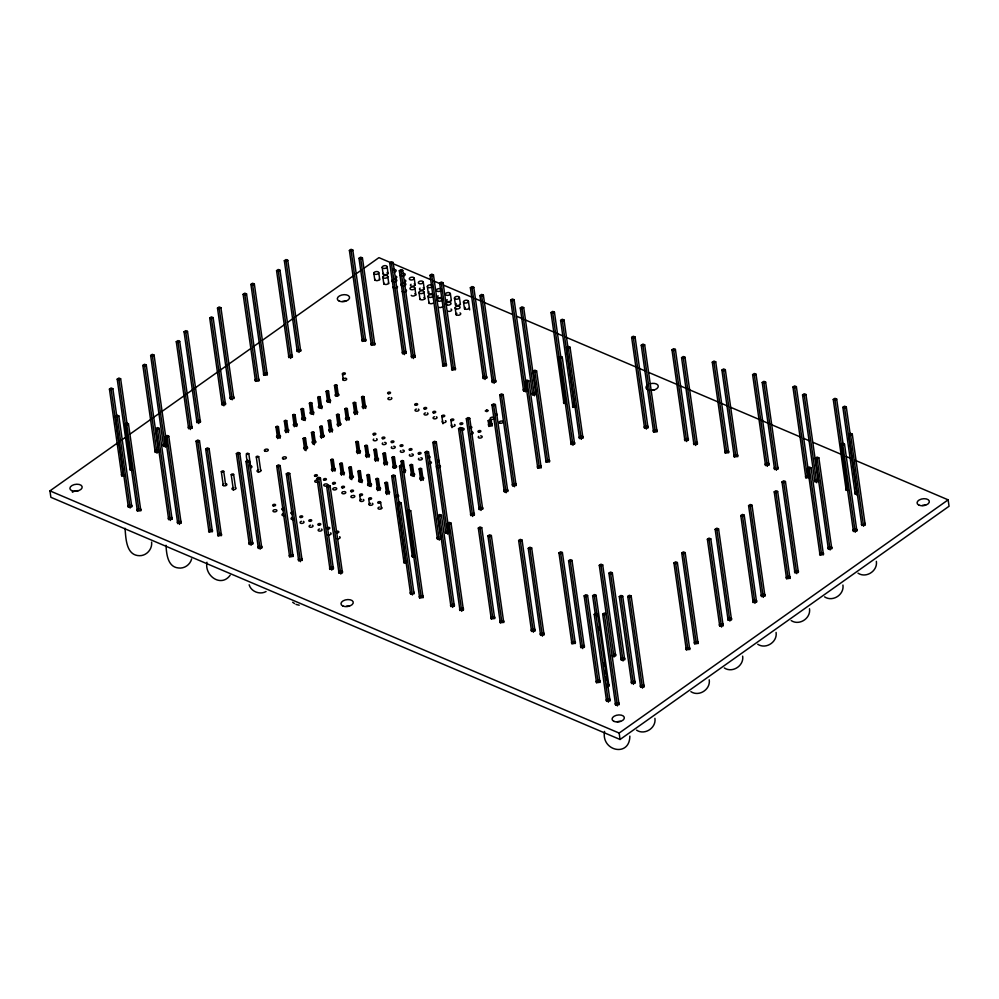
<?xml version="1.0" encoding="UTF-8"?>
<svg xmlns="http://www.w3.org/2000/svg" width="999" height="999" viewBox="0 0 999 999"><rect width="100%" height="100%" fill="white"/><g stroke="black" fill="none" stroke-linecap="round" stroke-linejoin="round"><path stroke-width="1.5" d="M151.611 542.095C152.522 549.125 146.491 555.906 139.41 555.694C125.874 555.432 125.886 537.712 125.025 528.296M629.845 736.101C629.782 757.567 600.911 751.136 604.557 731.405M654.919 718.331C656.43 727.946 644.617 735.576 636.575 730.157M709.228 679.819C710.751 689.435 698.938 697.077 690.896 691.645M742.657 656.131C744.18 665.746 732.367 673.376 724.312 667.956M776.086 632.429C777.597 642.045 765.783 649.675 757.741 644.255M809.502 608.741C811.026 618.356 799.212 625.986 791.171 620.566M842.931 585.039C844.455 594.655 832.642 602.285 824.587 596.865M876.36 561.351C877.871 570.966 866.058 578.596 858.016 573.176M233.404 490.084L231.206 474.662L232.055 473.901L233.629 474.375L235.602 488.249M233.629 474.375L232.467 475.199L231.206 474.662M258.466 472.315L256.268 456.893L257.13 456.131L258.691 456.605L260.677 470.479M258.691 456.605L257.53 457.43L256.268 456.893M223.289 485.514L221.316 471.628L222.552 470.841L223.701 471.253L225.712 485.302M223.739 471.428L222.502 472.215L221.316 471.628M247.477 461.575C246.878 460.015 244.605 450.874 248.801 453.658L250.774 467.532M248.801 453.658L247.565 454.445L246.378 453.858M191.621 558.903C190.272 564.71 184.153 568.955 178.247 567.944C167.495 566.858 166.508 553.483 165.996 545.267M230.157 575.249C221.091 587.824 204.221 575.761 206.968 562.237M130.17 470.167L117.22 379.183L118.869 378.022L120.642 378.771L127.01 423.489M163.599 446.466L150.649 355.482L152.285 354.32L154.071 355.082L167.02 446.053M197.015 422.764L184.066 331.793L185.714 330.619L187.5 331.381L200.437 422.365M230.444 399.076L217.495 308.092L219.143 306.93L220.916 307.692L233.866 398.663M263.873 375.374L250.924 284.403L252.56 283.229L254.345 283.991L267.295 374.975M297.29 351.685L284.34 260.702L285.989 259.54L287.774 260.289L300.711 351.273M117.22 379.183L118.993 379.945L120.642 378.771M150.649 355.482L152.422 356.243L154.071 355.082M184.066 331.793L185.851 332.542L187.5 331.381M217.495 308.092L219.268 308.853L220.916 307.692M250.924 284.403L252.697 285.152L254.345 283.991M284.34 260.702L286.126 261.463L287.774 260.289M121.828 476.173L109.44 389.111L111.076 387.949L112.862 388.711L116.771 416.196M155.245 452.472L142.857 365.422L144.505 364.248L146.279 365.01L158.679 452.072M188.674 428.783L176.286 341.72L177.934 340.559L179.708 341.321L192.095 428.371M222.103 405.082L209.715 318.032L211.351 316.858L213.137 317.62L225.524 404.682M255.519 381.393L243.132 294.33L244.78 293.169L246.553 293.918L258.953 380.981M288.948 357.692L276.561 270.642L278.209 269.468L279.982 270.23L292.37 357.28M109.44 389.111L111.214 389.872L112.862 388.711M142.857 365.422L144.643 366.171L146.279 365.01M176.286 341.72L178.059 342.482L179.708 341.321M209.715 318.032L211.488 318.781L213.137 317.62M243.132 294.33L244.917 295.092L246.553 293.918M276.561 270.642L278.334 271.391L279.982 270.23M128.371 507.317L115.422 416.333L117.07 415.172L118.844 415.921L131.793 506.905M362.35 341.446L349.4 250.462L351.036 249.3L352.822 250.062L365.771 341.034M115.422 416.333L117.195 417.095L118.844 415.921M349.4 250.462L351.173 251.224L352.822 250.062M137.412 511.251L125.025 424.188L126.673 423.027L128.446 423.776L140.847 510.839M371.391 345.379L359.003 258.316L360.651 257.155L362.425 257.904L374.812 344.967M125.025 424.188L126.811 424.95L128.446 423.776M359.003 258.316L360.776 259.078L362.425 257.904M854.944 460.189L948.138 499.837L949.05 506.256L620.067 739.485L50.862 497.29L49.95 490.871L117.27 443.144M121.079 440.447L126.161 436.838M129.97 434.14L159.191 413.424M161.726 411.625L250.649 348.601M253.184 346.79L259.54 342.295M262.075 340.497L284.94 324.288M287.475 322.477L353.534 275.662M356.069 273.851L361.151 270.254M363.698 268.456L378.933 257.642L390.409 262.525M168.694 519.73L155.744 428.758L157.392 427.584L159.166 428.346L172.115 519.318M402.672 353.858L389.722 262.887L391.358 261.713L393.144 262.475L406.094 353.446M155.744 428.758L157.517 429.508L159.166 428.346M389.722 262.887L391.496 263.636L393.144 262.475M177.747 523.663L165.347 436.6L166.995 435.439L168.769 436.201L181.169 523.251M411.713 357.792L399.325 270.741L400.974 269.568L402.747 270.329L415.134 357.38M165.347 436.6L167.133 437.362L168.769 436.201M399.325 270.741L401.099 271.491L402.747 270.329M209.016 532.142L196.066 441.171L197.715 440.01L199.488 440.759L212.437 531.743M442.994 366.283L430.045 275.299L431.68 274.138L433.466 274.887L446.416 365.871M196.066 441.171L197.839 441.933L199.488 440.759M430.045 275.299L431.818 276.061L433.466 274.887M218.069 536.076L205.669 449.026L207.317 447.852L209.103 448.613L221.491 535.676M452.035 370.217L439.647 283.154L441.296 281.993L443.069 282.742L455.457 369.805M205.669 449.026L207.455 449.775L209.103 448.613M439.647 283.154L441.421 283.916L443.069 282.742M249.338 544.567L236.388 453.583L238.037 452.422L239.81 453.184L252.759 544.155M483.316 378.696L470.367 287.712L472.003 286.551L473.788 287.312L486.738 378.284M277.635 438.623L275.974 426.96L277.148 426.123L278.409 426.673L280.07 438.336M285.989 432.704L284.328 421.041L285.502 420.204L286.763 420.741L288.424 432.405M294.343 426.773L292.682 415.109L293.856 414.285L295.117 414.822L296.778 426.486M302.497 419.393L301.036 409.19L302.21 408.354L303.484 408.891L305.145 420.554M310.851 413.474L309.403 403.259L310.564 402.435L311.838 402.972L313.499 414.635M319.205 407.542L317.757 397.34L318.931 396.516L320.192 397.053L321.853 408.716M327.56 401.623L326.111 391.421L327.285 390.584L328.546 391.121L330.207 402.784M335.914 395.691L334.465 385.489L335.639 384.665L336.9 385.202L338.361 395.404M236.388 453.583L238.174 454.345L239.81 453.184M470.367 287.712L472.14 288.474L473.788 287.312M275.974 426.96L277.235 427.497L278.409 426.673M284.328 421.041L285.602 421.578L286.763 420.741M292.682 415.109L293.956 415.646L295.117 414.822M301.036 409.19L302.31 409.727L303.484 408.891M309.403 403.259L310.664 403.808L311.838 402.972M317.757 397.34L319.018 397.877L320.192 397.053M326.111 391.421L327.372 391.958L328.546 391.121M334.465 385.489L335.739 386.026L336.9 385.202M258.391 548.501L245.991 461.438L247.64 460.277L249.425 461.026L261.813 548.089M492.357 382.629L479.97 295.567L481.618 294.405L483.391 295.167L495.779 382.217M245.991 461.438L247.777 462.2L249.425 461.026M479.97 295.567L481.743 296.328L483.391 295.167M304.745 450.162L303.084 438.499L304.258 437.662L305.519 438.199L306.968 448.414M313.099 444.23L311.438 432.567L312.612 431.743L313.873 432.28L315.322 442.482M321.453 438.311L319.792 426.648L320.966 425.811L322.227 426.361L323.688 436.563M329.807 432.38L328.147 420.716L329.32 419.892L330.582 420.429L332.242 432.092M338.162 426.461L336.501 414.797L337.674 413.973L338.948 414.51L340.397 424.712M346.528 420.542L344.867 408.878L346.029 408.042L347.302 408.579L348.963 420.242M354.882 414.61L353.221 402.947L354.395 402.122L355.656 402.659L357.317 414.323M363.236 408.691L361.576 397.028L362.749 396.191L364.011 396.74L365.671 408.404M303.084 438.499L304.345 439.036L305.519 438.199M311.438 432.567L312.699 433.104L313.873 432.28M319.792 426.648L321.066 427.185L322.227 426.361M328.147 420.716L329.42 421.266L330.582 420.429M336.501 414.797L337.774 415.334L338.948 414.51M344.867 408.878L346.129 409.415L347.302 408.579M353.221 402.947L354.483 403.484L355.656 402.659M361.576 397.028L362.837 397.565L364.011 396.74M289.66 556.98L276.711 466.009L278.359 464.835L280.132 465.596L293.082 556.568M523.638 391.108L510.689 300.137L512.325 298.963L514.11 299.725L527.06 390.709M276.711 466.009L278.496 466.758L280.132 465.596M510.689 300.137L512.462 300.886L514.11 299.725M298.713 560.914L286.313 473.863L287.962 472.689L289.747 473.451L302.135 560.501M532.679 395.042L520.292 307.992L521.94 306.818L523.713 307.58L536.101 394.642M286.313 473.863L288.099 474.612L289.747 473.451M520.292 307.992L522.065 308.741L523.713 307.58M332.455 471.466L330.806 459.802L331.968 458.978L333.241 459.515L334.902 471.178M357.53 453.696L355.869 442.033L357.043 441.208L358.304 441.745L359.965 453.409M330.806 459.802L332.068 460.339L333.241 459.515M355.869 442.033L357.13 442.569L358.304 441.745M329.982 569.405L317.033 478.421L318.681 477.26L320.454 478.009L333.404 568.993M563.96 403.534L551.011 312.55L552.647 311.388L554.433 312.138L560.801 356.868M341.496 475.312L339.835 463.648L341.009 462.824L342.27 463.361L343.931 475.024M366.571 457.542L364.91 445.879L366.071 445.054L367.345 445.591L369.006 457.255M317.033 478.421L318.818 479.183L320.454 478.009M551.011 312.55L552.784 313.311L554.433 312.138M339.835 463.648L341.109 464.185L342.27 463.361M364.91 445.879L366.171 446.416L367.345 445.591M350.537 479.158L348.876 467.495L350.05 466.67L351.311 467.207L352.759 477.41M375.599 461.388L373.938 449.725L375.112 448.888L376.373 449.438L378.034 461.101M348.876 467.495L350.137 468.032L351.311 467.207M373.938 449.725L375.212 450.262L376.373 449.438M339.036 573.339L326.636 486.276L328.284 485.114L330.07 485.864L342.457 572.927M573.001 407.467L560.614 320.404L562.262 319.243L564.035 319.992L567.956 347.49M326.636 486.276L328.421 487.037L330.07 485.864M560.614 320.404L562.4 321.166L564.035 319.992M359.365 481.543L357.904 471.341L359.078 470.504L360.352 471.053L362.013 482.717M384.64 465.234L382.979 453.571L384.153 452.734L385.414 453.271L387.075 464.935M357.904 471.341L359.178 471.878L360.352 471.053M382.979 453.571L384.24 454.108L385.414 453.271M368.394 485.389L366.945 475.187L368.119 474.35L369.38 474.9L371.041 486.55M393.469 467.619L392.02 457.417L393.181 456.58L394.455 457.117L395.904 467.332M366.945 475.187L368.206 475.724L369.38 474.9M392.02 457.417L393.281 457.954L394.455 457.117M377.647 490.696L375.986 479.033L377.147 478.196L378.421 478.733L380.082 490.397M401.673 465.634L401.049 461.263L402.222 460.427L403.484 460.964L405.144 472.627M375.986 479.033L377.247 479.57L378.421 478.733M401.049 461.263L402.322 461.8L403.484 460.964M399.475 466.108L401.123 464.935L402.897 465.696L401.261 466.858L399.475 466.108L412.425 557.08M445.854 533.391L432.904 442.407L434.553 441.246L436.326 441.995L449.051 531.431M479.27 509.69L466.333 418.718L467.969 417.545L469.755 418.306L482.704 509.278M512.699 486.001L499.75 395.017L501.398 393.856L503.171 394.605L516.121 485.589M546.128 462.3L533.179 371.316L534.827 370.154L536.6 370.916L549.55 461.888M579.545 438.611L566.608 347.627L568.244 346.466L570.029 347.215L582.979 438.199M432.904 442.407L434.677 443.169L436.326 441.995M466.333 418.718L468.106 419.468L469.755 418.306M499.75 395.017L501.535 395.779L503.171 394.605M533.179 371.316L534.952 372.078L536.6 370.916M566.608 347.627L568.381 348.389L570.029 347.215M404.083 563.099L391.695 476.036L393.331 474.875L395.117 475.624L399.026 503.121M437.512 539.398L425.112 452.347L426.76 451.173L428.546 451.935L440.934 538.985M470.929 515.709L458.541 428.646L460.189 427.485L461.963 428.234L474.35 515.297M504.358 492.007L491.97 404.945L493.606 403.783L495.392 404.545L507.779 491.595M537.787 468.319L525.387 381.256L527.035 380.095L528.821 380.844L541.208 467.907M571.203 444.617L558.816 357.555L560.464 356.393L562.237 357.155L574.625 444.205M386.675 494.542L385.015 482.879L386.188 482.042L387.45 482.579L389.111 494.243M391.695 476.036L393.469 476.798L395.117 475.624M411.538 475.312L410.089 465.097L411.263 464.273L412.525 464.81L414.185 476.473M425.112 452.347L426.898 453.096L428.546 451.935M458.541 428.646L460.314 429.408L461.963 428.234M491.97 404.945L493.743 405.706L495.392 404.545M525.387 381.256L527.172 382.018L528.821 380.844M558.816 357.555L560.589 358.316L562.237 357.155M385.015 482.879L386.288 483.416L387.45 482.579M410.089 465.097L411.351 465.646L412.525 464.81M420.779 480.606L419.118 468.943L420.292 468.119L421.566 468.656L423.214 480.319M488.986 426.511L488.161 420.729L489.647 419.68L491.246 420.367L492.07 426.136M495.879 415.497L497.352 414.448L495.754 413.761M419.118 468.943L420.392 469.493L421.566 468.656M488.161 420.729L489.772 421.416L491.246 420.367M410.626 594.23L397.677 503.259L399.325 502.085L401.099 502.847L414.048 593.831M644.605 428.371L631.655 337.387L633.304 336.226L635.077 336.975L648.026 427.959M397.677 503.259L399.463 504.008L401.099 502.847M631.655 337.387L633.428 338.149L635.077 336.975M419.68 598.164L407.28 511.113L408.928 509.94L410.714 510.701L423.101 597.764M653.646 432.305L641.258 345.242L642.906 344.081L644.68 344.83L657.067 431.893M407.28 511.113L409.066 511.863L410.714 510.701M641.258 345.242L643.044 346.004L644.68 344.83M450.949 606.655L437.999 515.671L439.647 514.51L441.421 515.259L454.37 606.243M684.927 440.784L671.977 349.8L673.626 348.639L675.399 349.4L688.348 440.372M437.999 515.671L439.785 516.433L441.421 515.259M671.977 349.8L673.751 350.562L675.399 349.4M460.002 610.589L447.602 523.526L449.25 522.365L451.036 523.114L463.424 610.177M693.968 444.717L681.58 357.654L683.229 356.493L685.002 357.255L697.402 444.305M447.602 523.526L449.388 524.288L451.036 523.114M681.58 357.654L683.366 358.416L685.002 357.255M491.271 619.068L478.321 528.096L479.97 526.923L481.743 527.684L494.692 618.656M725.249 453.196L712.299 362.225L713.948 361.051L715.721 361.813L728.671 452.797M478.321 528.096L480.107 528.846L481.743 527.684M712.299 362.225L714.073 362.974L715.721 361.813M500.324 623.001L487.937 535.951L489.572 534.777L491.358 535.539L503.746 622.589M734.29 457.13L721.902 370.08L723.551 368.906L725.324 369.667L737.724 456.73M487.937 535.951L489.71 536.7L491.358 535.539M721.902 370.08L723.688 370.829L725.324 369.667M531.593 631.493L518.643 540.509L520.292 539.348L522.065 540.097L535.014 631.081M765.571 465.621L752.622 374.637L754.27 373.476L756.043 374.225L768.993 465.209M518.643 540.509L520.429 541.271L522.065 540.097M752.622 374.637L754.395 375.399L756.043 374.225M540.646 635.426L528.259 548.364L529.895 547.202L531.68 547.952L544.068 635.014M774.612 469.555L762.225 382.492L763.873 381.331L765.646 382.08L778.046 469.143M528.259 548.364L530.032 549.125L531.68 547.952M762.225 382.492L764.01 383.254L765.646 382.08M571.915 643.905L558.965 552.922L560.614 551.76L562.387 552.522L575.337 643.493M805.893 478.034L792.944 387.063L794.592 385.889L796.365 386.65L809.315 477.622M558.965 552.922L560.751 553.683L562.387 552.522M792.944 387.063L794.717 387.812L796.365 386.65M580.968 647.839L568.581 560.776L570.217 559.615L572.002 560.377L584.39 647.427M814.934 481.968L802.547 394.917L804.195 393.743L805.968 394.505L818.368 481.555M568.581 560.776L570.354 561.538L572.002 560.377M802.547 394.917L804.332 395.666L805.968 394.505M619.068 704.757L599.288 565.347L600.936 564.173L602.709 564.934L615.659 655.918M846.215 490.459L833.266 399.475L834.914 398.314L836.687 399.063L843.056 443.781M599.288 565.347L601.073 566.096L602.709 564.934M833.266 399.475L835.039 400.237L836.687 399.063M621.291 660.252L608.903 573.201L610.539 572.027L612.325 572.789L624.712 659.852M855.256 494.393L842.869 407.33L844.517 406.168L846.29 406.918L850.211 434.415M608.903 573.201L610.676 573.95L612.325 572.789M842.869 407.33L844.654 408.091L846.29 406.918M596.565 682.916L584.165 595.854L585.814 594.692L587.587 595.441L599.987 682.504M584.165 595.854L585.951 596.615L587.587 595.441M595.267 614.198L592.632 595.691L594.28 594.53L596.053 595.279L609.003 686.263M592.632 595.691L594.417 596.44L596.053 595.279M606.618 701.41L594.23 614.348L595.866 613.186L597.652 613.948L610.039 700.998M631.68 683.641L619.293 596.578L620.941 595.416L622.714 596.166L635.102 683.229M694.68 644.005L681.73 553.021L683.378 551.86L685.164 552.622L698.101 643.593M728.109 620.304L715.159 529.333L716.807 528.159L718.581 528.921L731.53 619.904M761.538 596.615L748.588 505.631L750.224 504.47L752.01 505.232L764.959 596.203M794.954 572.914L782.005 481.943L783.653 480.769L785.439 481.53L798.376 572.514M828.383 549.225L815.434 458.241L817.082 457.08L818.855 457.829L831.805 548.813M861.812 525.524L848.863 434.553L850.499 433.379L852.284 434.14L865.234 525.112M594.23 614.348L596.003 615.109L597.652 613.948M619.293 596.578L621.078 597.34L622.714 596.166M681.73 553.021L683.516 553.783L685.164 552.622M715.159 529.333L716.932 530.082L718.581 528.921M748.588 505.631L750.361 506.393L752.01 505.232M782.005 481.943L783.79 482.692L785.439 481.53M815.434 458.241L817.207 459.003L818.855 457.829M848.863 434.553L850.636 435.302L852.284 434.14M686.338 650.012L673.95 562.961L675.599 561.788L677.372 562.549L689.76 649.612M719.767 626.323L707.379 539.26L709.015 538.099L710.801 538.861L723.189 625.911M753.184 602.622L740.796 515.571L742.444 514.398L744.218 515.159L756.618 602.222M786.613 578.933L774.225 491.87L775.873 490.709L777.647 491.458L790.034 578.521M820.042 555.232L807.654 468.181L809.29 467.008L811.076 467.769L823.463 554.82M853.458 531.543L841.071 444.48L842.719 443.319L844.492 444.068L856.892 531.131M602.697 614.185L604.333 613.024L606.118 613.773L604.47 614.947L602.697 614.185L615.634 705.169M640.709 687.399L627.759 596.415L629.407 595.254L631.181 596.003L644.13 686.987M673.95 562.961L675.724 563.711L677.372 562.549M707.379 539.26L709.153 540.022L710.801 538.861M740.796 515.571L742.582 516.321L744.218 515.159M774.225 491.87L775.998 492.632L777.647 491.458M807.654 468.181L809.427 468.931L811.076 467.769M841.071 444.48L842.856 445.242L844.492 444.068M627.759 596.415L629.532 597.177L631.181 596.003M49.95 490.871L619.155 733.066L948.138 499.837M266.059 591.533C259.94 595.042 251.049 591.633 249.151 584.79M299.213 605.194L295.991 604.42M393.269 263.748L430.544 279.608M433.416 280.831L440.584 283.878M443.456 285.102L472.127 297.302M475 298.526L480.731 300.961M483.603 302.185L512.275 314.385M516.57 316.208L522.315 318.656M525.174 319.867L553.858 332.08M556.718 333.291L562.462 335.739M565.322 336.95L645.616 371.116M648.476 372.34L677.16 384.54M680.019 385.764L727.334 405.894M730.207 407.117L800.461 437M803.333 438.224L809.065 440.671M813.361 442.495L842.045 454.695M846.34 456.531L850.636 458.354M292.645 602.247L294.568 603.583M850.636 435.302L863.586 526.286M844.654 408.091L857.042 495.142M842.856 445.242L855.244 532.292M835.039 400.237L847.552 488.124M817.207 459.003L830.157 549.974M804.332 395.666L816.72 482.729M809.427 468.931L821.603 554.47M794.717 387.812L807.454 477.247M783.79 482.692L796.74 573.676M764.01 383.254L776.398 470.304M775.998 492.632L788.174 578.159M754.395 375.399L767.344 466.371M750.361 506.393L763.311 597.365M723.688 370.829L735.851 456.368M742.582 516.321L754.969 603.384M714.073 362.974L726.81 452.422M716.932 530.082L729.882 621.066M683.366 358.416L695.754 445.479M709.153 540.022L721.54 627.072M673.751 350.562L686.7 441.546M683.516 553.783L696.241 643.219M675.724 563.711L687.899 649.25M643.044 346.004L655.207 431.531M633.428 338.149L646.378 429.12M629.532 597.177L642.482 688.149M621.078 597.34L633.466 684.39M610.676 573.95L623.064 661.013M601.073 566.096L614.023 657.08M568.381 348.389L581.331 439.36M604.47 614.947L617.419 705.918M562.4 321.166L574.562 406.693M619.155 733.066L620.067 739.485M560.589 358.316L572.989 445.379M594.417 596.44L597.265 616.495M598.801 627.285L599.238 630.369M603.846 662.749L604.295 665.834M604.944 670.466L605.382 673.551M605.831 676.635L606.268 679.72M606.917 684.34L607.367 687.424M596.003 615.109L608.391 702.172M552.784 313.311L565.734 404.283M585.951 596.615L598.126 682.142M570.354 561.538L582.742 648.601M534.952 372.078L547.689 461.513M560.751 553.683L573.476 643.119M522.065 308.741L534.465 395.804M527.172 382.018L539.348 467.544M512.462 300.886L525.412 391.87M530.032 549.125L542.42 636.176M501.535 395.779L514.485 486.75M520.429 541.271L533.379 632.242M481.743 296.328L494.143 383.391M493.743 405.706L506.131 492.769M472.14 288.474L485.089 379.458M489.647 419.68L490.059 422.565M489.772 421.416L490.384 425.749M468.444 301.348A2.485 1.386 -8.1 0 1 464.822 302.984A2.485 1.386 -8.1 0 1 464.647 300.587A2.485 1.386 -8.1 0 1 468.444 301.348L469.655 309.902M463.499 301.935L464.51 309.066M459.403 297.502A2.485 1.386 -8.1 0 1 455.781 299.151A2.485 1.386 -8.1 0 1 455.619 296.74A2.485 1.386 -8.1 0 1 459.403 297.502L460.414 304.633M489.71 536.7L501.885 622.227M454.47 298.089L455.482 305.219M455.144 307.854L456.156 314.985M450.362 293.656A2.485 1.386 -8.1 0 1 446.753 295.304A2.485 1.386 -8.1 0 1 446.578 292.894A2.485 1.386 -8.1 0 1 450.362 293.656L451.386 300.786M468.106 419.468L481.056 510.452M480.107 528.846L492.832 618.281M441.421 283.916L453.596 369.443M460.314 429.408L472.714 516.458M431.818 276.061L444.543 365.497M450.874 419.992L451.96 427.622M427.36 286.551L428.371 293.681M428.034 296.328L429.046 303.459M423.264 282.118A2.485 1.386 -8.1 0 1 419.642 283.766A2.485 1.386 -8.1 0 1 419.468 281.368A2.485 1.386 -8.1 0 1 423.264 282.118L424.275 289.248M441.845 416.158L442.932 423.776M423.938 291.895A2.485 1.386 -8.1 0 1 420.317 293.531A2.485 1.386 -8.1 0 1 420.154 291.134A2.485 1.386 -8.1 0 1 423.938 291.895L424.95 299.013M419.006 292.482L420.017 299.613M449.388 524.288L461.775 611.338M414.223 278.271A2.485 1.386 -8.1 0 1 410.601 279.92A2.485 1.386 -8.1 0 1 410.439 277.522A2.485 1.386 -8.1 0 1 414.223 278.271L415.234 285.402M414.897 288.049A2.485 1.386 -8.1 0 1 411.288 289.685A2.485 1.386 -8.1 0 1 411.113 287.287A2.485 1.386 -8.1 0 1 414.897 288.049L415.921 295.167M434.677 443.169L447.627 534.14M439.785 516.433L452.734 607.404M401.099 271.491L413.499 358.554M426.898 453.096L439.285 540.159M391.496 263.636L404.445 354.62M420.392 469.493L421.84 479.695M387.113 266.745A2.485 1.386 -8.1 0 1 383.491 268.381A2.485 1.386 -8.1 0 1 383.329 265.984A2.485 1.386 -8.1 0 1 387.113 266.745L388.124 273.876M387.799 276.511A2.485 1.386 -8.1 0 1 384.178 278.159A2.485 1.386 -8.1 0 1 384.003 275.749A2.485 1.386 -8.1 0 1 387.799 276.511L388.811 283.641M411.351 465.646L412.799 475.849M382.18 267.332L383.191 274.463M382.854 277.098L383.866 284.228M378.758 272.665A2.485 1.386 -8.1 0 1 375.137 274.313A2.485 1.386 -8.1 0 1 374.975 271.903A2.485 1.386 -8.1 0 1 378.758 272.665L379.77 279.795M402.322 461.8L409.265 510.414M409.066 511.863L421.241 597.402M373.826 273.251L374.837 280.382M401.261 466.858L413.986 556.293M393.281 457.954L394.73 468.156M399.463 504.008L412.4 594.992M393.469 476.798L405.644 562.325M360.776 259.078L372.952 344.605M384.24 454.108L385.701 464.31M386.288 483.416L387.737 493.618M351.173 251.224L363.898 340.659M375.212 450.262L376.66 460.464M377.247 479.57L378.696 489.772M380.619 502.272A1.461 0.812 -8.1 0 1 378.484 503.234A1.461 0.812 -8.1 0 1 378.396 501.823A1.461 0.812 -8.1 0 1 380.619 502.272L381.493 508.416M362.837 397.565L364.298 407.767M366.171 446.416L367.62 456.618M368.206 475.724L369.667 485.926M368.681 498.776L369.543 504.882M354.483 403.484L355.931 413.698M357.13 442.569L358.591 452.772M359.178 471.878L360.627 482.08M342.445 373.863L343.319 380.007M359.64 494.93L360.514 501.036M346.129 409.415L347.577 419.617M350.137 468.032L351.798 479.695M335.739 386.026L337.187 396.241M337.774 415.334L339.223 425.537M341.109 464.185L342.557 474.4M327.372 391.958L328.833 402.16M329.42 421.266L330.869 431.468M332.068 460.339L333.516 470.554M319.018 397.877L320.479 408.079M321.066 427.185L322.515 437.387M328.421 487.037L340.809 574.088M310.664 403.808L312.113 414.011M312.699 433.104L314.36 444.767M318.818 479.183L331.755 570.154M286.126 261.463L299.076 352.435M302.31 409.727L303.758 419.93M304.345 439.036L306.006 450.699M278.334 271.391L290.734 358.454M293.956 415.646L295.404 425.861M285.602 421.578L287.05 431.78M288.099 474.612L300.487 561.675M277.235 427.497L278.696 437.699M252.697 285.152L265.422 374.588M278.496 466.758L291.221 556.193M244.917 295.092L257.08 380.619M247.777 462.2L260.165 549.25M219.268 308.853L232.218 399.825M238.174 454.345L251.111 545.317M211.488 318.781L223.876 405.844M207.455 449.775L219.63 535.314M185.851 332.542L198.801 423.526M197.839 441.933L210.577 531.368M178.059 342.482L190.459 429.533M167.133 437.362L179.52 524.425M152.422 356.243L165.372 447.227M157.517 429.508L170.467 520.491M144.643 366.171L157.03 453.234M126.811 424.95L138.986 510.477M118.993 379.945L131.731 469.38M117.195 417.095L130.145 508.066M111.214 389.872L123.389 475.399M650.299 383.728A6.194 3.459 -8.1 0 1 658.266 386.138A6.194 3.459 -8.1 0 1 650.761 390.397M647.939 389.835A6.194 3.459 -8.1 0 1 647.602 384.952M250.399 465.834A1.986 1.099 -8.1 0 1 251.923 466.733A1.986 1.099 -8.1 0 1 250.549 467.969M260.339 469.855A1.986 1.099 -8.1 0 1 260.19 471.578A1.986 1.099 -8.1 0 1 257.243 471.491A1.986 1.099 -8.1 0 1 258.416 469.805M225.324 483.603A1.986 1.099 -8.1 0 1 226.711 484.99A1.986 1.099 -8.1 0 1 223.826 485.776A1.986 1.099 -8.1 0 1 223.451 484.115M235.264 487.637A1.986 1.099 -8.1 0 1 235.115 489.348A1.986 1.099 -8.1 0 1 232.18 489.26A1.986 1.099 -8.1 0 1 233.341 487.574M387.063 272.39A2.235 1.249 -8.1 0 1 386.213 274.588A2.235 1.249 -8.1 0 1 383.404 273.389M379.32 278.796A2.235 1.249 -8.1 0 1 378.384 280.319A2.235 1.249 -8.1 0 1 375.699 280.444M375.087 279.957A2.235 1.249 -8.1 0 1 375.037 279.308M396.103 276.236A2.235 1.249 -8.1 0 1 395.254 278.434M388.349 282.642A2.235 1.249 -8.1 0 1 386.326 284.465A2.235 1.249 -8.1 0 1 384.078 283.154M405.132 280.082A2.235 1.249 -8.1 0 1 404.283 282.28M397.39 286.488A2.235 1.249 -8.1 0 1 395.929 288.199M393.768 288.137A2.235 1.249 -8.1 0 1 393.119 287M414.173 283.916A2.235 1.249 -8.1 0 1 414.298 285.677A2.235 1.249 -8.1 0 1 411.163 286.051A2.235 1.249 -8.1 0 1 411.039 284.29M405.819 289.847A2.235 1.249 -8.1 0 1 404.97 292.045M402.809 291.983A2.235 1.249 -8.1 0 1 402.197 291.483M423.201 287.762A2.235 1.249 -8.1 0 1 423.326 289.523A2.235 1.249 -8.1 0 1 420.204 289.897A2.235 1.249 -8.1 0 1 420.079 288.137M414.847 293.694A2.235 1.249 -8.1 0 1 414.523 295.704A2.235 1.249 -8.1 0 1 411.226 295.329M432.367 293.369A2.235 1.249 -8.1 0 1 429.233 293.743A2.235 1.249 -8.1 0 1 429.108 291.983M423.888 297.54A2.235 1.249 -8.1 0 1 423.564 299.55A2.235 1.249 -8.1 0 1 420.267 299.176M441.396 297.215A2.235 1.249 -8.1 0 1 438.274 297.59A2.235 1.249 -8.1 0 1 438.149 295.829M433.042 303.134A2.235 1.249 -8.1 0 1 430.382 303.659A2.235 1.249 -8.1 0 1 429.258 302.385M450.974 300.437A2.235 1.249 -8.1 0 1 447.777 301.573A2.235 1.249 -8.1 0 1 447.19 299.675M442.619 306.356A2.235 1.249 -8.1 0 1 438.948 307.355M460.002 304.283A2.235 1.249 -8.1 0 1 456.818 305.419A2.235 1.249 -8.1 0 1 456.218 303.521M450.999 309.066A2.235 1.249 -8.1 0 1 451.111 310.826A2.235 1.249 -8.1 0 1 447.989 311.201M469.043 308.117A2.235 1.249 -8.1 0 1 465.846 309.265A2.235 1.249 -8.1 0 1 465.259 307.367M460.027 312.912A2.235 1.249 -8.1 0 1 460.152 314.673A2.235 1.249 -8.1 0 1 457.018 315.047A2.235 1.249 -8.1 0 1 456.905 313.286M365.472 405.582A1.986 1.099 -8.1 0 1 365.322 407.292A1.986 1.099 -8.1 0 1 362.375 407.205A1.986 1.099 -8.1 0 1 363.549 405.519M356.206 411.326A1.986 1.099 -8.1 0 1 357.43 412.887A1.986 1.099 -8.1 0 1 354.208 413.274A1.986 1.099 -8.1 0 1 355.194 411.451M347.852 417.245A1.986 1.099 -8.1 0 1 349.076 418.818A1.986 1.099 -8.1 0 1 345.854 419.205A1.986 1.099 -8.1 0 1 346.84 417.37M340.397 423.351A1.986 1.099 -8.1 0 1 340.247 425.062A1.986 1.099 -8.1 0 1 337.312 424.975A1.986 1.099 -8.1 0 1 338.474 423.289M331.144 429.095A1.986 1.099 -8.1 0 1 332.355 430.669A1.986 1.099 -8.1 0 1 329.133 431.044A1.986 1.099 -8.1 0 1 330.12 429.22M322.789 435.015A1.986 1.099 -8.1 0 1 324.163 436.401A1.986 1.099 -8.1 0 1 321.278 437.187A1.986 1.099 -8.1 0 1 320.904 435.527M314.423 440.946A1.986 1.099 -8.1 0 1 315.647 442.507A1.986 1.099 -8.1 0 1 312.425 442.894A1.986 1.099 -8.1 0 1 313.411 441.058M306.069 446.865A1.986 1.099 -8.1 0 1 307.292 448.439A1.986 1.099 -8.1 0 1 304.071 448.826A1.986 1.099 -8.1 0 1 305.057 446.99M278.958 435.327A1.986 1.099 -8.1 0 1 280.182 436.9A1.986 1.099 -8.1 0 1 276.96 437.287A1.986 1.099 -8.1 0 1 277.947 435.452M287.325 429.408A1.986 1.099 -8.1 0 1 288.536 430.981A1.986 1.099 -8.1 0 1 285.314 431.356A1.986 1.099 -8.1 0 1 286.301 429.533M296.578 423.663A1.986 1.099 -8.1 0 1 296.691 425.224A1.986 1.099 -8.1 0 1 293.906 425.562A1.986 1.099 -8.1 0 1 293.793 424.001M304.033 417.557A1.986 1.099 -8.1 0 1 305.257 419.13A1.986 1.099 -8.1 0 1 302.035 419.518A1.986 1.099 -8.1 0 1 303.009 417.682M312.387 411.638A1.986 1.099 -8.1 0 1 313.611 413.199A1.986 1.099 -8.1 0 1 310.389 413.586A1.986 1.099 -8.1 0 1 311.376 411.763M320.741 405.706A1.986 1.099 -8.1 0 1 322.128 407.093A1.986 1.099 -8.1 0 1 319.243 407.879A1.986 1.099 -8.1 0 1 318.868 406.231M329.096 399.787A1.986 1.099 -8.1 0 1 330.319 401.361A1.986 1.099 -8.1 0 1 327.098 401.735A1.986 1.099 -8.1 0 1 328.084 399.912M337.462 393.868A1.986 1.099 -8.1 0 1 338.673 395.429A1.986 1.099 -8.1 0 1 335.452 395.816A1.986 1.099 -8.1 0 1 336.438 393.981M358.928 450.399A1.986 1.099 -8.1 0 1 360.152 451.96A1.986 1.099 -8.1 0 1 356.93 452.347A1.986 1.099 -8.1 0 1 357.904 450.524M367.969 454.245A1.986 1.099 -8.1 0 1 369.18 455.806A1.986 1.099 -8.1 0 1 365.959 456.193A1.986 1.099 -8.1 0 1 366.945 454.37M376.998 458.091A1.986 1.099 -8.1 0 1 378.221 459.652A1.986 1.099 -8.1 0 1 375 460.039A1.986 1.099 -8.1 0 1 375.986 458.204M386.039 461.938A1.986 1.099 -8.1 0 1 387.25 463.499A1.986 1.099 -8.1 0 1 384.041 463.886A1.986 1.099 -8.1 0 1 385.015 462.05M395.067 465.771A1.986 1.099 -8.1 0 1 396.291 467.345A1.986 1.099 -8.1 0 1 393.069 467.732A1.986 1.099 -8.1 0 1 394.056 465.896M404.108 469.617A1.986 1.099 -8.1 0 1 405.594 470.804A1.986 1.099 -8.1 0 1 403.234 471.878M413.149 473.464A1.986 1.099 -8.1 0 1 414.36 475.037A1.986 1.099 -8.1 0 1 411.138 475.424A1.986 1.099 -8.1 0 1 412.125 473.588M422.177 477.31A1.986 1.099 -8.1 0 1 423.401 478.883A1.986 1.099 -8.1 0 1 420.179 479.27A1.986 1.099 -8.1 0 1 421.166 477.435M397.115 495.079A1.986 1.099 -8.1 0 1 398.126 496.828M395.342 497.152A1.986 1.099 -8.1 0 1 395.229 495.591M388.074 491.233A1.986 1.099 -8.1 0 1 389.298 492.807A1.986 1.099 -8.1 0 1 386.076 493.194A1.986 1.099 -8.1 0 1 387.063 491.358M379.046 487.4A1.986 1.099 -8.1 0 1 380.257 488.961A1.986 1.099 -8.1 0 1 377.035 489.348A1.986 1.099 -8.1 0 1 378.022 487.512M370.005 483.553A1.986 1.099 -8.1 0 1 371.228 485.114A1.986 1.099 -8.1 0 1 368.007 485.502A1.986 1.099 -8.1 0 1 368.981 483.666M360.964 479.707A1.986 1.099 -8.1 0 1 362.187 481.268A1.986 1.099 -8.1 0 1 358.966 481.655A1.986 1.099 -8.1 0 1 359.952 479.82M351.935 475.861A1.986 1.099 -8.1 0 1 353.147 477.422A1.986 1.099 -8.1 0 1 349.925 477.809A1.986 1.099 -8.1 0 1 350.911 475.986M342.894 472.015A1.986 1.099 -8.1 0 1 344.118 473.588A1.986 1.099 -8.1 0 1 340.896 473.963A1.986 1.099 -8.1 0 1 341.883 472.14M333.853 468.169A1.986 1.099 -8.1 0 1 335.239 469.555A1.986 1.099 -8.1 0 1 332.355 470.342A1.986 1.099 -8.1 0 1 331.98 468.681M533.578 628.983A1.986 1.099 -8.1 0 1 534.952 630.369A1.986 1.099 -8.1 0 1 532.08 631.156A1.986 1.099 -8.1 0 1 531.693 629.495M542.607 632.829A1.986 1.099 -8.1 0 1 543.993 634.215A1.986 1.099 -8.1 0 1 541.108 634.989A1.986 1.099 -8.1 0 1 540.734 633.341M574.8 641.583A1.986 1.099 -8.1 0 1 574.912 643.144A1.986 1.099 -8.1 0 1 572.127 643.481A1.986 1.099 -8.1 0 1 572.015 641.92M583.828 645.429A1.986 1.099 -8.1 0 1 583.94 646.99A1.986 1.099 -8.1 0 1 581.168 647.315A1.986 1.099 -8.1 0 1 581.056 645.754M615.122 653.995A1.986 1.099 -8.1 0 1 614.835 655.781A1.986 1.099 -8.1 0 1 611.9 655.456M624.15 657.841A1.986 1.099 -8.1 0 1 624.013 659.565A1.986 1.099 -8.1 0 1 621.066 659.465A1.986 1.099 -8.1 0 1 622.24 657.779M365.222 339.123A1.986 1.099 -8.1 0 1 365.085 340.834A1.986 1.099 -8.1 0 1 362.137 340.746A1.986 1.099 -8.1 0 1 363.311 339.061M374.263 342.969A1.986 1.099 -8.1 0 1 374.375 344.53A1.986 1.099 -8.1 0 1 371.591 344.855A1.986 1.099 -8.1 0 1 371.478 343.294M404.645 351.361A1.986 1.099 -8.1 0 1 406.031 352.734A1.986 1.099 -8.1 0 1 403.146 353.521A1.986 1.099 -8.1 0 1 402.772 351.873M413.686 355.207A1.986 1.099 -8.1 0 1 415.06 356.581A1.986 1.099 -8.1 0 1 412.187 357.367A1.986 1.099 -8.1 0 1 411.8 355.719M444.967 363.773A1.986 1.099 -8.1 0 1 446.353 365.159A1.986 1.099 -8.1 0 1 443.469 365.946A1.986 1.099 -8.1 0 1 443.094 364.285M454.907 367.794A1.986 1.099 -8.1 0 1 455.02 369.368A1.986 1.099 -8.1 0 1 452.235 369.692A1.986 1.099 -8.1 0 1 452.122 368.132M413.511 591.908A1.986 1.099 -8.1 0 1 413.611 593.468A1.986 1.099 -8.1 0 1 410.839 593.806A1.986 1.099 -8.1 0 1 410.726 592.245M421.64 595.579A1.986 1.099 -8.1 0 1 423.027 596.952A1.986 1.099 -8.1 0 1 420.142 597.739A1.986 1.099 -8.1 0 1 419.767 596.091M452.934 604.145A1.986 1.099 -8.1 0 1 454.308 605.531A1.986 1.099 -8.1 0 1 451.436 606.318A1.986 1.099 -8.1 0 1 451.048 604.657M462.862 608.179A1.986 1.099 -8.1 0 1 462.974 609.74A1.986 1.099 -8.1 0 1 460.189 610.064A1.986 1.099 -8.1 0 1 460.089 608.503M494.155 616.745A1.986 1.099 -8.1 0 1 494.006 618.468A1.986 1.099 -8.1 0 1 491.071 618.369A1.986 1.099 -8.1 0 1 492.232 616.683M503.184 620.591A1.986 1.099 -8.1 0 1 503.046 622.302A1.986 1.099 -8.1 0 1 500.099 622.215A1.986 1.099 -8.1 0 1 501.273 620.529M486.188 376.373A1.986 1.099 -8.1 0 1 486.051 378.084A1.986 1.099 -8.1 0 1 483.104 377.997A1.986 1.099 -8.1 0 1 484.278 376.311M495.229 380.219A1.986 1.099 -8.1 0 1 495.079 381.93A1.986 1.099 -8.1 0 1 492.145 381.843A1.986 1.099 -8.1 0 1 493.306 380.157M527.097 389.797A1.986 1.099 -8.1 0 1 524.263 390.809A1.986 1.099 -8.1 0 1 523.738 389.123M534.652 392.457A1.986 1.099 -8.1 0 1 536.026 393.831A1.986 1.099 -8.1 0 1 533.154 394.617A1.986 1.099 -8.1 0 1 532.767 392.969M566.083 403.159A1.986 1.099 -8.1 0 1 563.836 402.909A1.986 1.099 -8.1 0 1 564.06 401.536M575.986 406.618A1.986 1.099 -8.1 0 1 573.201 406.943A1.986 1.099 -8.1 0 1 573.089 405.382M300.175 349.363A1.986 1.099 -8.1 0 1 300.287 350.924A1.986 1.099 -8.1 0 1 297.502 351.248A1.986 1.099 -8.1 0 1 297.39 349.687M290.921 355.107A1.986 1.099 -8.1 0 1 292.295 356.481A1.986 1.099 -8.1 0 1 289.423 357.267A1.986 1.099 -8.1 0 1 289.036 355.619M265.846 372.877A1.986 1.099 -8.1 0 1 267.233 374.25A1.986 1.099 -8.1 0 1 264.348 375.037A1.986 1.099 -8.1 0 1 263.973 373.389M258.391 378.983A1.986 1.099 -8.1 0 1 258.504 380.544A1.986 1.099 -8.1 0 1 255.719 380.869A1.986 1.099 -8.1 0 1 255.607 379.308M233.329 396.753A1.986 1.099 -8.1 0 1 233.429 398.314A1.986 1.099 -8.1 0 1 230.657 398.638A1.986 1.099 -8.1 0 1 230.544 397.078M224.063 402.497A1.986 1.099 -8.1 0 1 225.449 403.871A1.986 1.099 -8.1 0 1 222.565 404.657A1.986 1.099 -8.1 0 1 222.19 403.009M767.544 463.111A1.986 1.099 -8.1 0 1 768.93 464.498A1.986 1.099 -8.1 0 1 766.046 465.284A1.986 1.099 -8.1 0 1 765.671 463.623M777.484 467.145A1.986 1.099 -8.1 0 1 777.597 468.706A1.986 1.099 -8.1 0 1 774.812 469.031A1.986 1.099 -8.1 0 1 774.7 467.47M809.315 476.148A1.986 1.099 -8.1 0 1 807.005 477.784A1.986 1.099 -8.1 0 1 805.993 476.048M818.356 479.995A1.986 1.099 -8.1 0 1 816.033 481.63A1.986 1.099 -8.1 0 1 815.022 479.895M848.338 490.084A1.986 1.099 -8.1 0 1 846.091 489.835A1.986 1.099 -8.1 0 1 846.315 488.461M857.379 493.931A1.986 1.099 -8.1 0 1 855.132 493.681A1.986 1.099 -8.1 0 1 855.356 492.307M199.001 420.267A1.986 1.099 -8.1 0 1 200.374 421.653A1.986 1.099 -8.1 0 1 197.502 422.427A1.986 1.099 -8.1 0 1 197.115 420.779M191.546 426.373A1.986 1.099 -8.1 0 1 191.396 428.084A1.986 1.099 -8.1 0 1 188.461 427.997A1.986 1.099 -8.1 0 1 189.623 426.311M167.02 444.58A1.986 1.099 -8.1 0 1 165.722 446.091A1.986 1.099 -8.1 0 1 163.262 445.604A1.986 1.099 -8.1 0 1 164.56 444.08M158.666 450.499A1.986 1.099 -8.1 0 1 156.344 452.135A1.986 1.099 -8.1 0 1 155.332 450.399M157.218 449.887A1.986 1.099 -8.1 0 1 158.117 450.062M132.293 469.792A1.986 1.099 -8.1 0 1 130.045 469.542A1.986 1.099 -8.1 0 1 130.27 468.169M124.8 475.324A1.986 1.099 -8.1 0 1 121.691 475.462A1.986 1.099 -8.1 0 1 122.777 473.701M646.578 425.861A1.986 1.099 -8.1 0 1 647.964 427.247A1.986 1.099 -8.1 0 1 645.079 428.034A1.986 1.099 -8.1 0 1 644.705 426.373M655.619 429.707A1.986 1.099 -8.1 0 1 656.992 431.093A1.986 1.099 -8.1 0 1 654.12 431.868A1.986 1.099 -8.1 0 1 653.733 430.219M687.799 438.461A1.986 1.099 -8.1 0 1 687.911 440.022A1.986 1.099 -8.1 0 1 685.139 440.359A1.986 1.099 -8.1 0 1 685.027 438.798M696.84 442.307A1.986 1.099 -8.1 0 1 696.091 444.255A1.986 1.099 -8.1 0 1 693.581 443.194M728.121 450.874A1.986 1.099 -8.1 0 1 728.234 452.435A1.986 1.099 -8.1 0 1 725.461 452.772A1.986 1.099 -8.1 0 1 725.349 451.211M737.162 454.72A1.986 1.099 -8.1 0 1 737.274 456.281A1.986 1.099 -8.1 0 1 734.49 456.618A1.986 1.099 -8.1 0 1 734.377 455.057M131.256 504.994A1.986 1.099 -8.1 0 1 131.356 506.555A1.986 1.099 -8.1 0 1 128.584 506.88A1.986 1.099 -8.1 0 1 128.471 505.319M140.285 508.841A1.986 1.099 -8.1 0 1 140.397 510.402A1.986 1.099 -8.1 0 1 137.612 510.726A1.986 1.099 -8.1 0 1 137.512 509.165M171.578 517.407A1.986 1.099 -8.1 0 1 171.428 519.118A1.986 1.099 -8.1 0 1 168.494 519.03A1.986 1.099 -8.1 0 1 169.655 517.345M180.607 521.253A1.986 1.099 -8.1 0 1 180.469 522.964A1.986 1.099 -8.1 0 1 177.522 522.877A1.986 1.099 -8.1 0 1 178.696 521.191M210.989 529.645A1.986 1.099 -8.1 0 1 212.375 531.031A1.986 1.099 -8.1 0 1 209.49 531.805A1.986 1.099 -8.1 0 1 209.116 530.157M220.03 533.491A1.986 1.099 -8.1 0 1 221.416 534.865A1.986 1.099 -8.1 0 1 218.531 535.651A1.986 1.099 -8.1 0 1 218.157 534.003M763.511 594.105A1.986 1.099 -8.1 0 1 764.897 595.491A1.986 1.099 -8.1 0 1 762.012 596.278A1.986 1.099 -8.1 0 1 761.638 594.617M756.056 600.212A1.986 1.099 -8.1 0 1 755.906 601.935A1.986 1.099 -8.1 0 1 752.971 601.835A1.986 1.099 -8.1 0 1 754.133 600.149M730.993 617.981A1.986 1.099 -8.1 0 1 730.843 619.705A1.986 1.099 -8.1 0 1 727.909 619.617A1.986 1.099 -8.1 0 1 729.07 617.931M721.728 623.726A1.986 1.099 -8.1 0 1 723.114 625.112A1.986 1.099 -8.1 0 1 720.229 625.898A1.986 1.099 -8.1 0 1 719.854 624.238M696.665 641.495A1.986 1.099 -8.1 0 1 698.039 642.881A1.986 1.099 -8.1 0 1 695.167 643.668A1.986 1.099 -8.1 0 1 694.78 642.02M689.21 647.602A1.986 1.099 -8.1 0 1 689.31 649.163A1.986 1.099 -8.1 0 1 686.538 649.5A1.986 1.099 -8.1 0 1 686.425 647.939M252.223 542.245A1.986 1.099 -8.1 0 1 252.322 543.806A1.986 1.099 -8.1 0 1 249.55 544.13A1.986 1.099 -8.1 0 1 249.438 542.569M261.251 546.091A1.986 1.099 -8.1 0 1 261.363 547.652A1.986 1.099 -8.1 0 1 258.579 547.976A1.986 1.099 -8.1 0 1 258.479 546.416M292.545 554.657A1.986 1.099 -8.1 0 1 292.395 556.381A1.986 1.099 -8.1 0 1 289.46 556.281A1.986 1.099 -8.1 0 1 290.622 554.595M301.573 558.503A1.986 1.099 -8.1 0 1 301.686 560.064A1.986 1.099 -8.1 0 1 298.901 560.402A1.986 1.099 -8.1 0 1 298.801 558.841M331.968 566.895A1.986 1.099 -8.1 0 1 333.341 568.281A1.986 1.099 -8.1 0 1 330.457 569.068A1.986 1.099 -8.1 0 1 330.082 567.407M340.996 570.741A1.986 1.099 -8.1 0 1 342.382 572.127A1.986 1.099 -8.1 0 1 339.498 572.914A1.986 1.099 -8.1 0 1 339.123 571.253M864.684 523.201A1.986 1.099 -8.1 0 1 863.935 525.162A1.986 1.099 -8.1 0 1 861.438 524.088M855.431 528.946A1.986 1.099 -8.1 0 1 856.805 530.332A1.986 1.099 -8.1 0 1 853.933 531.118A1.986 1.099 -8.1 0 1 853.546 529.458M830.356 546.715A1.986 1.099 -8.1 0 1 831.742 548.101A1.986 1.099 -8.1 0 1 828.858 548.888A1.986 1.099 -8.1 0 1 828.483 547.227M822.901 552.822A1.986 1.099 -8.1 0 1 822.764 554.545A1.986 1.099 -8.1 0 1 819.817 554.445A1.986 1.099 -8.1 0 1 820.991 552.759M797.839 570.591A1.986 1.099 -8.1 0 1 797.951 572.152A1.986 1.099 -8.1 0 1 795.167 572.489A1.986 1.099 -8.1 0 1 795.054 570.928M788.586 576.336A1.986 1.099 -8.1 0 1 789.959 577.722A1.986 1.099 -8.1 0 1 787.087 578.508A1.986 1.099 -8.1 0 1 786.7 576.848M482.155 507.367A1.986 1.099 -8.1 0 1 482.005 509.09A1.986 1.099 -8.1 0 1 479.07 508.991A1.986 1.099 -8.1 0 1 480.232 507.305M473.801 513.286A1.986 1.099 -8.1 0 1 473.913 514.86A1.986 1.099 -8.1 0 1 471.128 515.184A1.986 1.099 -8.1 0 1 471.016 513.623M448.838 532.629A1.986 1.099 -8.1 0 1 446.066 532.954A1.986 1.099 -8.1 0 1 445.954 531.393M440.372 536.987A1.986 1.099 -8.1 0 1 440.234 538.698A1.986 1.099 -8.1 0 1 437.287 538.611A1.986 1.099 -8.1 0 1 438.461 536.925M414.548 556.718A1.986 1.099 -8.1 0 1 412.088 556.218A1.986 1.099 -8.1 0 1 413.386 554.695M407.055 562.25A1.986 1.099 -8.1 0 1 404.283 562.574A1.986 1.099 -8.1 0 1 404.17 561.013M581.53 436.101A1.986 1.099 -8.1 0 1 582.904 437.487A1.986 1.099 -8.1 0 1 580.032 438.274A1.986 1.099 -8.1 0 1 579.645 436.613M574.075 442.207A1.986 1.099 -8.1 0 1 573.926 443.918A1.986 1.099 -8.1 0 1 570.991 443.831A1.986 1.099 -8.1 0 1 572.152 442.145M549 459.977A1.986 1.099 -8.1 0 1 548.251 461.925A1.986 1.099 -8.1 0 1 545.754 460.864M539.747 465.721A1.986 1.099 -8.1 0 1 541.133 467.107A1.986 1.099 -8.1 0 1 538.249 467.882A1.986 1.099 -8.1 0 1 537.874 466.233M514.685 483.491A1.986 1.099 -8.1 0 1 516.058 484.877A1.986 1.099 -8.1 0 1 513.186 485.664A1.986 1.099 -8.1 0 1 512.799 484.003M507.23 489.597A1.986 1.099 -8.1 0 1 507.08 491.308A1.986 1.099 -8.1 0 1 504.145 491.221A1.986 1.099 -8.1 0 1 505.307 489.535M617.619 702.659A1.986 1.099 -8.1 0 1 618.993 704.045A1.986 1.099 -8.1 0 1 616.121 704.832A1.986 1.099 -8.1 0 1 615.734 703.171M608.578 698.813A1.986 1.099 -8.1 0 1 609.964 700.199A1.986 1.099 -8.1 0 1 607.08 700.986A1.986 1.099 -8.1 0 1 606.705 699.325M607.567 684.165A1.986 1.099 -8.1 0 1 609.04 685.351A1.986 1.099 -8.1 0 1 606.693 686.413M598.526 680.319A1.986 1.099 -8.1 0 1 599.912 681.705A1.986 1.099 -8.1 0 1 597.027 682.492A1.986 1.099 -8.1 0 1 596.653 680.831M642.682 684.889A1.986 1.099 -8.1 0 1 644.068 686.276A1.986 1.099 -8.1 0 1 641.183 687.062A1.986 1.099 -8.1 0 1 640.809 685.401M633.653 681.043A1.986 1.099 -8.1 0 1 635.027 682.429A1.986 1.099 -8.1 0 1 632.155 683.216A1.986 1.099 -8.1 0 1 631.768 681.555M490.784 423.551A1.986 1.099 -8.1 0 1 492.157 424.937A1.986 1.099 -8.1 0 1 489.285 425.724A1.986 1.099 -8.1 0 1 488.898 424.063M376.536 438.736A1.986 1.099 -8.1 0 1 376.648 440.297A1.986 1.099 -8.1 0 1 373.876 440.621A1.986 1.099 -8.1 0 1 373.763 439.061M418.319 409.115A1.986 1.099 -8.1 0 1 418.181 410.826A1.986 1.099 -8.1 0 1 415.234 410.739A1.986 1.099 -8.1 0 1 416.408 409.053M384.677 442.395A1.986 1.099 -8.1 0 1 386.051 443.781A1.986 1.099 -8.1 0 1 383.179 444.567A1.986 1.099 -8.1 0 1 382.792 442.907M427.36 412.962A1.986 1.099 -8.1 0 1 427.21 414.672A1.986 1.099 -8.1 0 1 424.275 414.585A1.986 1.099 -8.1 0 1 425.437 412.899M393.718 446.241A1.986 1.099 -8.1 0 1 395.092 447.627A1.986 1.099 -8.1 0 1 392.207 448.401A1.986 1.099 -8.1 0 1 391.833 446.753M436.401 416.795A1.986 1.099 -8.1 0 1 436.251 418.519A1.986 1.099 -8.1 0 1 433.304 418.431A1.986 1.099 -8.1 0 1 434.478 416.745M445.429 420.641A1.986 1.099 -8.1 0 1 445.542 422.202A1.986 1.099 -8.1 0 1 442.757 422.54A1.986 1.099 -8.1 0 1 442.657 420.979M402.747 450.087A1.986 1.099 -8.1 0 1 404.133 451.461A1.986 1.099 -8.1 0 1 401.248 452.247A1.986 1.099 -8.1 0 1 400.874 450.599M454.47 424.488A1.986 1.099 -8.1 0 1 454.57 426.049A1.986 1.099 -8.1 0 1 451.798 426.386A1.986 1.099 -8.1 0 1 451.685 424.825M411.788 453.933A1.986 1.099 -8.1 0 1 413.161 455.307A1.986 1.099 -8.1 0 1 410.289 456.093A1.986 1.099 -8.1 0 1 409.902 454.445M462.599 428.159A1.986 1.099 -8.1 0 1 464.085 429.345A1.986 1.099 -8.1 0 1 461.738 430.407M420.816 457.779A1.986 1.099 -8.1 0 1 422.202 459.153A1.986 1.099 -8.1 0 1 419.318 459.94A1.986 1.099 -8.1 0 1 418.943 458.291M471.64 432.005A1.986 1.099 -8.1 0 1 473.126 433.191A1.986 1.099 -8.1 0 1 470.766 434.253M429.857 461.625A1.986 1.099 -8.1 0 1 431.393 462.512A1.986 1.099 -8.1 0 1 430.007 463.748M275.362 509.64A1.986 1.099 -8.1 0 1 276.586 511.201A1.986 1.099 -8.1 0 1 273.364 511.588A1.986 1.099 -8.1 0 1 274.35 509.765M318.157 481.755A1.986 1.099 -8.1 0 1 315.047 481.905A1.986 1.099 -8.1 0 1 316.134 480.144M284.553 515.609A1.986 1.099 -8.1 0 1 282.093 515.122A1.986 1.099 -8.1 0 1 283.379 513.598M326.186 483.866A1.986 1.099 -8.1 0 1 327.397 485.427A1.986 1.099 -8.1 0 1 324.188 485.814A1.986 1.099 -8.1 0 1 325.162 483.978M293.581 519.455A1.986 1.099 -8.1 0 1 291.121 518.968A1.986 1.099 -8.1 0 1 292.42 517.445M335.214 487.712A1.986 1.099 -8.1 0 1 336.438 489.273A1.986 1.099 -8.1 0 1 333.216 489.66A1.986 1.099 -8.1 0 1 334.203 487.824M303.371 521.353A1.986 1.099 -8.1 0 1 303.234 523.064A1.986 1.099 -8.1 0 1 300.287 522.976A1.986 1.099 -8.1 0 1 301.461 521.291M344.255 491.558A1.986 1.099 -8.1 0 1 345.479 493.119A1.986 1.099 -8.1 0 1 342.257 493.506A1.986 1.099 -8.1 0 1 343.231 491.67M312.412 525.199A1.986 1.099 -8.1 0 1 312.262 526.91A1.986 1.099 -8.1 0 1 309.328 526.823A1.986 1.099 -8.1 0 1 310.489 525.137M353.296 495.392A1.986 1.099 -8.1 0 1 354.508 496.965A1.986 1.099 -8.1 0 1 351.286 497.352A1.986 1.099 -8.1 0 1 352.272 495.516M321.453 529.045A1.986 1.099 -8.1 0 1 321.303 530.756A1.986 1.099 -8.1 0 1 318.356 530.669A1.986 1.099 -8.1 0 1 319.53 528.983M363.224 499.425A1.986 1.099 -8.1 0 1 363.087 501.136A1.986 1.099 -8.1 0 1 360.139 501.048A1.986 1.099 -8.1 0 1 361.313 499.363M330.482 532.892A1.986 1.099 -8.1 0 1 330.594 534.453A1.986 1.099 -8.1 0 1 327.809 534.777M372.265 503.271A1.986 1.099 -8.1 0 1 372.115 504.982A1.986 1.099 -8.1 0 1 369.18 504.895A1.986 1.099 -8.1 0 1 370.342 503.209M391.208 397.577A1.986 1.099 -8.1 0 1 391.071 399.288A1.986 1.099 -8.1 0 1 388.124 399.2A1.986 1.099 -8.1 0 1 389.298 397.515M345.13 378.171A1.986 1.099 -8.1 0 1 346.353 379.745A1.986 1.099 -8.1 0 1 343.132 380.119A1.986 1.099 -8.1 0 1 344.118 378.296M438.898 465.459A1.986 1.099 -8.1 0 1 440.422 466.358A1.986 1.099 -8.1 0 1 439.036 467.594M437.125 467.544A1.986 1.099 -8.1 0 1 437.013 465.971M480.669 435.839A1.986 1.099 -8.1 0 1 482.055 437.225A1.986 1.099 -8.1 0 1 479.17 438.012A1.986 1.099 -8.1 0 1 478.796 436.363M339.523 536.725A1.986 1.099 -8.1 0 1 339.623 538.299A1.986 1.099 -8.1 0 1 336.85 538.623M381.306 507.117A1.986 1.099 -8.1 0 1 381.156 508.828A1.986 1.099 -8.1 0 1 378.221 508.741A1.986 1.099 -8.1 0 1 379.383 507.055M342.532 301.461A6.194 3.459 -8.1 0 1 345.704 301.074M651.211 390.147A6.194 3.459 -8.1 0 1 654.395 389.76M346.216 606.368A6.194 3.459 -8.1 0 1 349.388 605.981M617.295 721.715A6.194 3.459 -8.1 0 1 620.479 721.328M922.289 505.494A6.194 3.459 -8.1 0 1 925.474 505.107M72.427 492.245A6.194 3.459 -8.1 0 1 78.309 490.646M336.101 531.805A1.461 0.812 -8.1 0 1 338.274 531.331A1.461 0.812 -8.1 0 1 338.361 532.579A1.461 0.812 -8.1 0 1 336.151 532.629M437.987 460.139A1.461 0.812 -8.1 0 1 439.11 460.801A1.461 0.812 -8.1 0 1 438.086 461.725M327.285 527.772A1.461 0.812 -8.1 0 1 329.42 527.559A1.461 0.812 -8.1 0 1 329.233 528.783A1.461 0.812 -8.1 0 1 327.123 528.783M292.257 513.661A1.461 0.812 -8.1 0 1 290.746 513.011A1.461 0.812 -8.1 0 1 292.145 512.025M283.229 509.815A1.461 0.812 -8.1 0 1 281.718 509.165A1.461 0.812 -8.1 0 1 283.117 508.179M428.946 456.306A1.461 0.812 -8.1 0 1 430.082 456.955A1.461 0.812 -8.1 0 1 429.058 457.879M469.98 426.773A1.461 0.812 -8.1 0 1 471.728 427.048A1.461 0.812 -8.1 0 1 471.178 428.134M392.944 269.618A2.485 1.386 -8.1 0 1 396.041 270.242A2.485 1.386 -8.1 0 1 394.418 272.14M403.259 273.314A2.485 1.386 -8.1 0 1 405.182 274.613A2.485 1.386 -8.1 0 1 402.809 276.111M401.036 275.911A2.485 1.386 -8.1 0 1 400.362 275.374M394.905 279.233A2.485 1.386 -8.1 0 1 396.828 280.357A2.485 1.386 -8.1 0 1 395.092 281.918M393.206 282.005A2.485 1.386 -8.1 0 1 393.044 279.595M403.946 283.079A2.485 1.386 -8.1 0 1 405.869 284.203A2.485 1.386 -8.1 0 1 404.133 285.764M402.247 285.839A2.485 1.386 -8.1 0 1 402.085 283.441M432.018 286.701A2.485 1.386 -8.1 0 1 428.146 287.45A2.485 1.386 -8.1 0 1 428.509 285.202A2.485 1.386 -8.1 0 1 432.18 285.614M441.046 290.484A2.485 1.386 -8.1 0 1 437.337 291.296A2.485 1.386 -8.1 0 1 437.187 289.173A2.485 1.386 -8.1 0 1 440.946 289.098M486.713 409.915L485.239 410.964L486.838 411.65L488.324 410.601L486.713 409.915M339.26 301.149A6.194 3.459 -8.1 0 0 349.438 298.376A6.194 3.459 -8.1 0 0 341.608 295.042A6.194 3.459 -8.1 0 0 339.26 301.149M342.944 606.056A6.194 3.459 -8.1 0 0 353.122 603.284A6.194 3.459 -8.1 0 0 345.292 599.949A6.194 3.459 -8.1 0 0 342.944 606.056M614.023 721.403A6.194 3.459 -8.1 0 0 624.2 718.631A6.194 3.459 -8.1 0 0 616.383 715.296A6.194 3.459 -8.1 0 0 614.023 721.403M919.03 505.182A6.194 3.459 -8.1 0 0 929.207 502.41A6.194 3.459 -8.1 0 0 921.378 499.075A6.194 3.459 -8.1 0 0 919.03 505.182M71.866 490.709A6.194 3.459 -8.1 0 0 82.043 487.937A6.194 3.459 -8.1 0 0 74.213 484.602A6.194 3.459 -8.1 0 0 71.866 490.709M264.997 451.173A1.986 1.099 -8.1 0 0 268.256 450.287A1.986 1.099 -8.1 0 0 265.746 449.225A1.986 1.099 -8.1 0 0 264.997 451.173M283.067 458.866A1.986 1.099 -8.1 0 0 286.326 457.979A1.986 1.099 -8.1 0 0 283.828 456.918A1.986 1.099 -8.1 0 0 283.067 458.866M490.759 419.268A1.986 1.099 -8.1 0 0 494.018 418.381A1.986 1.099 -8.1 0 0 491.508 417.307A1.986 1.099 -8.1 0 0 490.759 419.268M499.8 423.114A1.986 1.099 -8.1 0 0 503.046 422.215A1.986 1.099 -8.1 0 0 500.549 421.153A1.986 1.099 -8.1 0 0 499.8 423.114M478.758 432.155A1.461 0.812 -8.1 0 0 480.894 431.181A1.461 0.812 -8.1 0 0 478.671 430.744A1.461 0.812 -8.1 0 0 478.758 432.155M343.219 374.475A1.461 0.812 -8.1 0 0 345.354 373.514A1.461 0.812 -8.1 0 0 343.119 373.064A1.461 0.812 -8.1 0 0 343.219 374.475M388.399 393.706A1.461 0.812 -8.1 0 0 390.534 392.732A1.461 0.812 -8.1 0 0 388.299 392.295A1.461 0.812 -8.1 0 0 388.399 393.706M369.455 499.4A1.461 0.812 -8.1 0 0 371.578 498.426A1.461 0.812 -8.1 0 0 369.355 497.977A1.461 0.812 -8.1 0 0 369.455 499.4M360.414 495.554A1.461 0.812 -8.1 0 0 362.55 494.58A1.461 0.812 -8.1 0 0 360.314 494.13A1.461 0.812 -8.1 0 0 360.414 495.554M318.631 525.174A1.461 0.812 -8.1 0 0 320.766 524.2A1.461 0.812 -8.1 0 0 318.531 523.751A1.461 0.812 -8.1 0 0 318.631 525.174M351.386 491.708A1.461 0.812 -8.1 0 0 353.509 490.734A1.461 0.812 -8.1 0 0 351.286 490.297A1.461 0.812 -8.1 0 0 351.386 491.708M309.603 521.328A1.461 0.812 -8.1 0 0 311.725 520.354A1.461 0.812 -8.1 0 0 309.503 519.917A1.461 0.812 -8.1 0 0 309.603 521.328M342.345 487.862A1.461 0.812 -8.1 0 0 344.48 486.888A1.461 0.812 -8.1 0 0 342.245 486.451A1.461 0.812 -8.1 0 0 342.345 487.862M300.562 517.482A1.461 0.812 -8.1 0 0 302.697 516.508A1.461 0.812 -8.1 0 0 300.462 516.071A1.461 0.812 -8.1 0 0 300.562 517.482M333.304 484.016A1.461 0.812 -8.1 0 0 335.439 483.054A1.461 0.812 -8.1 0 0 333.204 482.604A1.461 0.812 -8.1 0 0 333.304 484.016M324.275 480.169A1.461 0.812 -8.1 0 0 326.398 479.208A1.461 0.812 -8.1 0 0 324.176 478.758A1.461 0.812 -8.1 0 0 324.275 480.169M315.234 476.323A1.461 0.812 -8.1 0 0 317.37 475.362A1.461 0.812 -8.1 0 0 315.135 474.912A1.461 0.812 -8.1 0 0 315.234 476.323M273.451 505.944A1.461 0.812 -8.1 0 0 275.587 504.982A1.461 0.812 -8.1 0 0 273.351 504.532A1.461 0.812 -8.1 0 0 273.451 505.944M418.906 454.083A1.461 0.812 -8.1 0 0 421.041 453.121A1.461 0.812 -8.1 0 0 418.806 452.672A1.461 0.812 -8.1 0 0 418.906 454.083M460.689 424.463A1.461 0.812 -8.1 0 0 462.824 423.501A1.461 0.812 -8.1 0 0 460.589 423.052A1.461 0.812 -8.1 0 0 460.689 424.463M409.877 450.237A1.461 0.812 -8.1 0 0 412 449.275A1.461 0.812 -8.1 0 0 409.777 448.826A1.461 0.812 -8.1 0 0 409.877 450.237M451.66 420.616A1.461 0.812 -8.1 0 0 453.783 419.655A1.461 0.812 -8.1 0 0 451.56 419.205A1.461 0.812 -8.1 0 0 451.66 420.616M400.836 446.391A1.461 0.812 -8.1 0 0 402.972 445.429A1.461 0.812 -8.1 0 0 400.736 444.98A1.461 0.812 -8.1 0 0 400.836 446.391M442.619 416.77A1.461 0.812 -8.1 0 0 444.755 415.809A1.461 0.812 -8.1 0 0 442.52 415.359A1.461 0.812 -8.1 0 0 442.619 416.77M433.578 412.924A1.461 0.812 -8.1 0 0 435.714 411.963A1.461 0.812 -8.1 0 0 433.479 411.513A1.461 0.812 -8.1 0 0 433.578 412.924M391.808 442.545A1.461 0.812 -8.1 0 0 393.931 441.583A1.461 0.812 -8.1 0 0 391.708 441.133A1.461 0.812 -8.1 0 0 391.808 442.545M424.55 409.078A1.461 0.812 -8.1 0 0 426.673 408.116A1.461 0.812 -8.1 0 0 424.45 407.667A1.461 0.812 -8.1 0 0 424.55 409.078M382.767 438.698A1.461 0.812 -8.1 0 0 384.89 437.737A1.461 0.812 -8.1 0 0 382.667 437.287A1.461 0.812 -8.1 0 0 382.767 438.698M415.509 405.244A1.461 0.812 -8.1 0 0 417.644 404.27A1.461 0.812 -8.1 0 0 415.409 403.821A1.461 0.812 -8.1 0 0 415.509 405.244M373.726 434.852A1.461 0.812 -8.1 0 0 375.861 433.891A1.461 0.812 -8.1 0 0 373.626 433.441A1.461 0.812 -8.1 0 0 373.726 434.852M429.358 297.377A2.485 1.386 -8.1 0 0 432.979 295.741A2.485 1.386 -8.1 0 0 429.183 294.98A2.485 1.386 -8.1 0 0 429.358 297.377M438.386 301.223A2.485 1.386 -8.1 0 0 442.008 299.575A2.485 1.386 -8.1 0 0 438.224 298.826A2.485 1.386 -8.1 0 0 438.386 301.223M447.427 305.07A2.485 1.386 -8.1 0 0 451.048 303.421A2.485 1.386 -8.1 0 0 447.265 302.672A2.485 1.386 -8.1 0 0 447.427 305.07M456.468 308.916A2.485 1.386 -8.1 0 0 460.089 307.267A2.485 1.386 -8.1 0 0 456.293 306.506A2.485 1.386 -8.1 0 0 456.468 308.916"/></g></svg>
